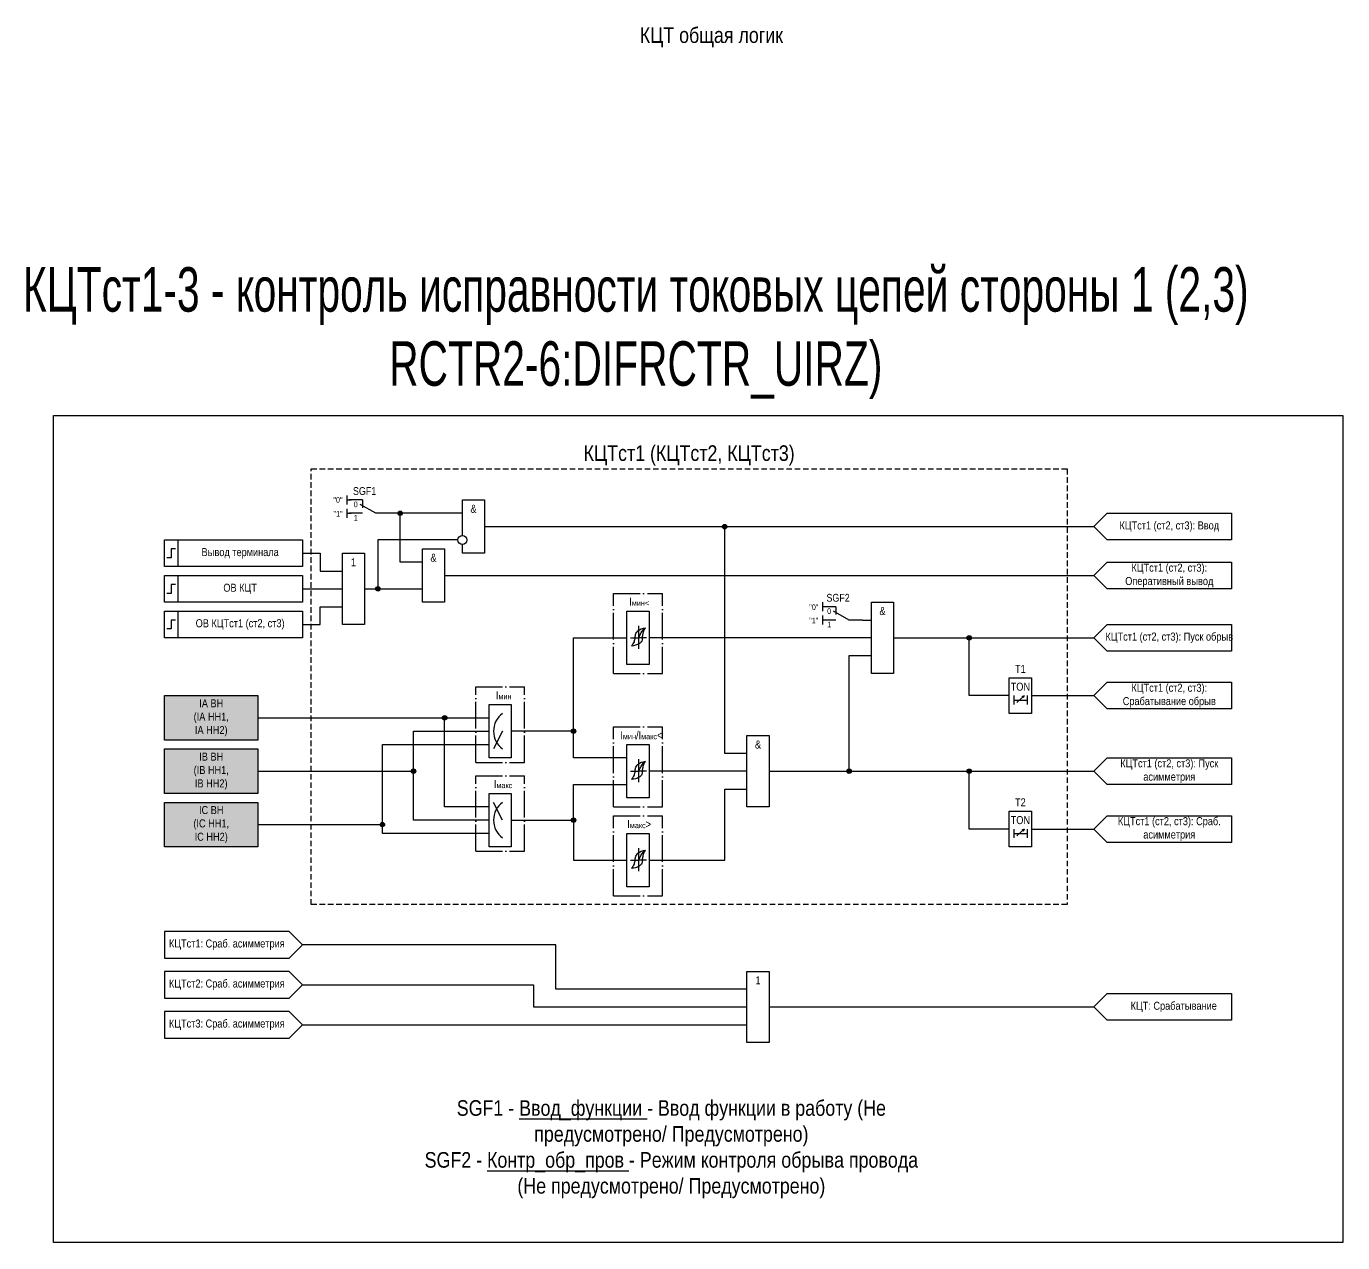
# Model space of a CAD drawing. Header units: millimetres. Extents: x -1365 to 957, y -7 to 368.
# Drawn here: x 660.9 to 957, y 0 to 273.5 of the extents above; entities that cross this region are included whole.
import ezdxf
from ezdxf.enums import TextEntityAlignment as Align

# ---------------------------------------------------------------- set-up
doc = ezdxf.new("R2010")
doc.units = ezdxf.units.MM
doc.linetypes.add('ACAD_ISO04W100', pattern=[30, 24, -3, 0, -3])
doc.linetypes.add('штриховая2', pattern=[0.375, 0.25, -0.125])
doc.layers.add('TEXT', color=7, linetype='Continuous', lineweight=25)
doc.layers.add('Основная', color=7, linetype='Continuous')
doc.styles.add('1.8_Gost_RD', font='ARIALN.TTF', dxfattribs={"height": 1.8})
doc.styles.add('2.5_Gost_RD', font='ARIALN.TTF', dxfattribs={"height": 2.5})
doc.styles.add('3.5_Gost_RD', font='ARIALN.TTF', dxfattribs={"height": 3.5})
doc.styles.add('Вывод', font='ARIALN.TTF', dxfattribs={"height": 2.5})
doc.styles.add('Компонент', font='ARIALN.TTF', dxfattribs={"height": 3.5})

# ---------------------------------------------------------------- blocks, each defined once
blk = doc.blocks.new('*U70')
at = {"layer": 'Основная', "linetype": 'ACAD_ISO04W100', "ltscale": 0.25}
for p, q in [((0, 0), (11, 0)), ((0, -17), (0, 0)), ((11, -17), (11, 0)), ((0, -17), (11, -17))]:
    blk.add_line(p, q, dxfattribs=at)
at = {"layer": 'Основная', "style": 'Компонент'}
blk.add_attdef('ОУ', text='', height=3.5, dxfattribs=at).set_placement((11, 0), align=Align.MIDDLE_CENTER)
blk = doc.blocks.new('Точка')
at = {"ltscale": 100}
h = blk.add_hatch(color=256, dxfattribs=at)
h.dxf.hatch_style = 1
edge = h.paths.add_edge_path()
edge.add_arc((0, 0), 0.5, 0, 360)
blk.add_circle((0, 0), 0.5, dxfattribs=at)
blk = doc.blocks.new('*U71')
at = {"layer": 'Основная', "linetype": 'ACAD_ISO04W100', "ltscale": 0.25}
for p, q in [((0, 0), (11, 0)), ((0, -18), (0, 0)), ((11, -18), (11, 0)), ((0, -18), (11, -18))]:
    blk.add_line(p, q, dxfattribs=at)
at = {"layer": 'Основная', "style": 'Компонент'}
blk.add_attdef('ОУ', text='', height=3.5, dxfattribs=at).set_placement((11, 0), align=Align.MIDDLE_CENTER)
blk = doc.blocks.new('*U80')
at = {"layer": 'Основная', "ltscale": 0.35}
blk.add_line((6, 6), (6, 2.5), dxfattribs=at)
at = {"layer": 'Основная', "color": 0}
blk.add_line((0, 0), (7, 4), dxfattribs=at)
blk = doc.blocks.new('*U91')
at = {"layer": 'Основная', "color": 0}
for p, q in [((-3, 6), (-9, 6)), ((-3, 0), (-9, 0)), ((9, 0), (3, 0))]:
    blk.add_line(p, q, dxfattribs=at)
at = {"layer": 'Основная', "ltscale": 0.25, "xscale": -1}
blk.add_blockref('*U80', (3, 0), dxfattribs=at)
at = {"layer": 'Основная'}
for tag, height, style, p in [('В1', 2.5, 'Вывод', (-13, 6)), ('ОУ', 3.5, 'Компонент', (-2, 10)), ('В2', 2.5, 'Вывод', (-6, 4)), ('В3', 2.5, 'Вывод', (-6, -2))]:
    blk.add_attdef(tag, text='', height=height, dxfattribs=dict(at, style=style)).set_placement(p, align=Align.MIDDLE_CENTER)
blk = doc.blocks.new('*U82')
at = {"layer": 'Основная', "color": 0}
for p, q in [((-3, 6), (-9, 6)), ((-3, 0), (-9, 0)), ((9, 0), (3, 0))]:
    blk.add_line(p, q, dxfattribs=at)
at = {"layer": 'Основная', "ltscale": 0.25, "xscale": -1}
blk.add_blockref('*U80', (3, 0), dxfattribs=at)
at = {"layer": 'Основная'}
for tag, height, style, p in [('В1', 2.5, 'Вывод', (-14, 6)), ('ОУ', 3.5, 'Компонент', (-2, 10)), ('В2', 2.5, 'Вывод', (-6, 4)), ('В3', 2.5, 'Вывод', (-6, -2))]:
    blk.add_attdef(tag, text='', height=height, dxfattribs=dict(at, style=style)).set_placement(p, align=Align.MIDDLE_CENTER)

msp = doc.modelspace()

# ---------------------------------------------------------------- hatches: boundary and pattern name
at = {"ltscale": 100, "true_color": 0x6bffb3}
h = msp.add_hatch(color=111, dxfattribs=at)
h.dxf.hatch_style = 1
h.paths.add_polyline_path([(692, 123), (713, 123), (713, 113), (692, 113)])
h = msp.add_hatch(color=111, dxfattribs=at)
h.dxf.hatch_style = 1
h.paths.add_polyline_path([(692, 111), (713, 111), (713, 101), (692, 101)])
h = msp.add_hatch(color=111, dxfattribs=at)
h.dxf.hatch_style = 1
h.paths.add_polyline_path([(692, 99), (713, 99), (713, 89), (692, 89)])

# ---------------------------------------------------------------- linework, layer by layer
at = {"ltscale": 100}
for p, q in [((733, 168), (733, 166)), ((733, 167), (734, 167)), ((733, 165), (733, 163)), ((733, 164), (734, 164)), ((723, 147), (732, 147)), ((737, 147), (750, 147))]:
    msp.add_line(p, q, dxfattribs=at)
at = {"color": 7, "ltscale": 100}
for p, q in [((883.7, 121.46), (885.37, 122.95)), ((885.37, 122.95), (884.85, 122.73)), ((885.37, 122.95), (885.11, 122.48)), ((768, 115), (766, 111)), ((768, 95), (766, 99)), ((770, 95), (775, 95)), ((883.7, 91.46), (885.37, 92.95)), ((885.37, 92.95), (884.85, 92.73)), ((885.37, 92.95), (885.11, 92.48))]:
    msp.add_line(p, q, dxfattribs=at)
at = {"color": 3, "ltscale": 100}
msp.add_lwpolyline([(667, 186), (957, 186), (957, 0), (667, 0)], close=True, dxfattribs=at)
at = {"color": 251, "linetype": 'штриховая2', "ltscale": 5, "true_color": 0x58595b}
msp.add_lwpolyline([(725, 174), (895, 174), (895, 76), (725, 76)], close=True, dxfattribs=at)
at = {"ltscale": 100}
for points in [[(750, 153), (745, 153), (745, 164), (740, 164)], [(759, 164), (745, 164)], [(764, 161), (901, 161)], [(823, 110), (818, 110), (818, 161)], [(758, 158), (740, 158), (740, 147)], [(723, 155), (727, 155), (727, 151), (732, 151)], [(750, 153), (745, 153)], [(755, 150), (901, 150)], [(723, 139), (727, 139), (727, 143), (732, 143)], [(849, 140), (851, 140)], [(784, 115), (784, 136), (796, 136)], [(851, 136), (801, 136)], [(856, 136), (901, 136)], [(882, 123), (873, 123), (873, 136)], [(828, 106), (846, 106), (846, 132), (851, 132)], [(883, 123), (883, 121)], [(883, 122), (886, 122)], [(886, 123), (886, 121)], [(887, 123), (901, 123)], [(765, 98), (755, 98), (755, 118)], [(713, 106), (748, 106), (748, 115), (765, 115)], [(796, 109), (784, 109), (784, 115), (770, 115)], [(713, 94), (741, 94), (741, 112), (765, 112)], [(765, 95), (748, 95), (748, 106)], [(823, 106), (801, 106)], [(846, 106), (901, 106)], [(882, 93), (873, 93), (873, 106)], [(770, 95), (784, 95), (784, 103), (796, 103)], [(801, 86), (818, 86), (818, 102), (823, 102)], [(784, 95), (784, 86), (796, 86)], [(765, 92), (741, 92), (741, 94)], [(883, 93), (883, 91)], [(883, 92), (886, 92)], [(886, 93), (886, 91)], [(887, 93), (901, 93)], [(823, 57), (780, 57), (780, 67), (723, 67)], [(723, 58), (775, 58), (775, 53), (823, 53)], [(828, 53), (901, 53)], [(723, 49), (823, 49)]]:
    msp.add_lwpolyline(points, dxfattribs=at)
for points in [[(692, 158), (695, 158), (695, 152), (692, 152)], [(692, 158), (723, 158), (723, 152), (692, 152)], [(732, 155), (737, 155), (737, 139), (732, 139)], [(692, 150), (695, 150), (695, 144), (692, 144)], [(692, 150), (723, 150), (723, 144), (692, 144)], [(851, 144), (856, 144), (856, 128), (851, 128)], [(692, 142), (695, 142), (695, 136), (692, 136)], [(692, 142), (723, 142), (723, 136), (692, 136)], [(882, 127), (887, 127), (887, 119), (882, 119)], [(692, 123), (713, 123), (713, 113), (692, 113)], [(765, 121), (770, 121), (770, 109), (765, 109)], [(823, 114), (828, 114), (828, 98), (823, 98)], [(692, 111), (713, 111), (713, 101), (692, 101)], [(765, 101), (770, 101), (770, 89), (765, 89)], [(692, 99), (713, 99), (713, 89), (692, 89)], [(882, 97), (887, 97), (887, 89), (882, 89)], [(823, 61), (828, 61), (828, 45), (823, 45)]]:
    msp.add_lwpolyline(points, close=True, dxfattribs=at)
at = {"lineweight": 30, "ltscale": 100}
for points in [[(694.5, 156), (693.5, 156), (693.5, 154), (692.5, 154)], [(694.5, 148), (693.5, 148), (693.5, 146), (692.5, 146)], [(694.5, 140), (693.5, 140), (693.5, 138), (692.5, 138)]]:
    msp.add_lwpolyline(points, dxfattribs=at)
at = {"color": 7, "ltscale": 100}
for centre in [(771, 115), (771, 95)]:
    msp.add_arc(centre, 5, 126.8699, 233.1301, dxfattribs=at)
at = {"layer": 'Основная', "ltscale": 100}
for p, q in [((840, 144), (840, 142)), ((796, 140.5), (796, 142)), ((796, 142), (801, 142)), ((796, 133), (796, 141)), ((801, 142), (801, 136)), ((840, 141), (840, 139)), ((801, 136), (801, 130)), ((796, 130), (796, 133)), ((801, 130), (796, 130)), ((796, 110.5), (796, 112)), ((796, 112), (801, 112)), ((796, 103), (796, 111)), ((801, 112), (801, 106)), ((801, 106), (801, 100)), ((796, 100), (796, 103)), ((801, 100), (796, 100)), ((796, 90.5), (796, 92)), ((796, 92), (801, 92)), ((801, 92), (801, 86)), ((796, 83), (796, 91)), ((801, 86), (801, 80)), ((796, 80), (796, 83)), ((801, 80), (796, 80))]:
    msp.add_line(p, q, dxfattribs=at)
at = {"layer": 'Основная'}
for p, q in [((798.6, 138.72), (798.6, 133.52)), ((798.6, 108.72), (798.6, 103.52)), ((798.6, 88.72), (798.6, 83.52))]:
    msp.add_line(p, q, dxfattribs=at)
at = {"layer": 'Основная', "color": 7, "ltscale": 100}
for p, q in [((796.79, 136), (798.6, 136)), ((800.42, 136), (798.6, 136)), ((713, 118), (765, 118)), ((796.79, 106), (798.6, 106)), ((800.42, 106), (798.6, 106)), ((796.79, 86), (798.6, 86)), ((800.42, 86), (798.6, 86))]:
    msp.add_line(p, q, dxfattribs=at)
at = {"layer": 'Основная', "ltscale": 100}
msp.add_lwpolyline([(759, 159), (759, 167), (764, 167), (764, 155), (759, 155), (759, 157)], dxfattribs=at)
for points in [[(932, 164), (932, 158), (904, 158), (901, 161), (904, 164)], [(750, 156), (755, 156), (755, 144), (750, 144)], [(932, 153), (932, 147), (904, 147), (901, 150), (904, 153)], [(932, 139), (932, 133), (904, 133), (901, 136), (904, 139)], [(932, 126), (932, 120), (904, 120), (901, 123), (904, 126)], [(932, 109), (932, 103), (904, 103), (901, 106), (904, 109)], [(932, 96), (932, 90), (904, 90), (901, 93), (904, 96)], [(692, 70), (692, 64), (720, 64), (723, 67), (720, 70)], [(692, 61), (692, 55), (720, 55), (723, 58), (720, 61)], [(932, 56), (932, 50), (904, 50), (901, 53), (904, 56)], [(692, 52), (692, 46), (720, 46), (723, 49), (720, 52)]]:
    msp.add_lwpolyline(points, close=True, dxfattribs=at)
msp.add_circle((759, 158), 1, dxfattribs=at)
at = {"layer": 'Основная'}
for points in [[(797.8, 135.92), (797.95, 136.71), (798.44, 137.54), (800.2, 138.26)], [(798.6, 136), (799, 136.72), (799.47, 137.6), (800.2, 138.26)], [(799.48, 135.92), (799.6, 136.71), (799.81, 137.54), (800.2, 138.26)], [(797.8, 135.92), (797.6, 135.13), (797, 134.12)], [(799.48, 135.92), (799.25, 135.13), (798.76, 134.67), (797, 134.12)], [(797.8, 105.92), (797.95, 106.71), (798.44, 107.54), (800.2, 108.26)], [(798.6, 106), (799, 106.72), (799.47, 107.6), (800.2, 108.26)], [(799.48, 105.92), (799.6, 106.71), (799.81, 107.54), (800.2, 108.26)], [(797.8, 105.92), (797.6, 105.13), (797, 104.12)], [(799.48, 105.92), (799.25, 105.13), (798.76, 104.67), (797, 104.12)], [(797.8, 85.92), (797.6, 85.13), (797, 84.12)], [(799.48, 85.92), (799.25, 85.13), (798.76, 84.67), (797, 84.12)], [(797.8, 85.92), (797.95, 86.71), (798.44, 87.54), (800.2, 88.26)], [(798.6, 86), (799, 86.72), (799.47, 87.6), (800.2, 88.26)], [(799.48, 85.92), (799.6, 86.71), (799.81, 87.54), (800.2, 88.26)]]:
    msp.add_spline(points, degree=3, dxfattribs=at)

# ---------------------------------------------------------------- block references
at = {"layer": 'Основная', "ltscale": 0.25, "xscale": 0.5, "yscale": 0.5, "zscale": 0.5}
msp.add_blockref('*U82', (738, 164), dxfattribs=at).add_auto_attribs({'ОУ': 'SGF1', 'В1': '"0"', 'В2': '0', 'В3': '1'})
at = {"layer": 'Основная', "ltscale": 100}
for p in [(745, 164), (818, 161), (740, 147), (873, 136), (755, 118), (784, 115), (748, 106), (846, 106), (873, 106), (784, 95), (741, 94)]:
    msp.add_blockref('Точка', p, dxfattribs=at)
at = {"layer": 'Основная', "ltscale": 0.25}
for name, p in [('*U71', (793, 146)), ('*U70', (762, 125)), ('*U71', (793, 116)), ('*U70', (762, 105)), ('*U71', (793, 96))]:
    msp.add_blockref(name, p, dxfattribs=at)
ref = msp.add_blockref('*U91', (844.5, 140), dxfattribs=dict(at, xscale=0.5, yscale=0.5, zscale=0.5))
ref.add_attrib('ОУ', 'SGF2', dxfattribs={"height": 1.75, "style": 'Компонент'}).set_placement((843.5, 145), align=Align.MIDDLE_CENTER)
ref.add_attrib('В2', '0', dxfattribs={"height": 1.25, "style": 'Вывод'}).set_placement((841.5, 142), align=Align.MIDDLE_CENTER)
ref.add_attrib('В3', '1', dxfattribs={"height": 1.25, "style": 'Вывод'}).set_placement((841.5, 139), align=Align.MIDDLE_CENTER)

# ---------------------------------------------------------------- texts
at = {"color": 251, "ltscale": 100, "true_color": 0x58595b, "char_height": 3.5, "width": 113, "attachment_point": 5, "style": '3.5_Gost_RD'}
for s, insert in [('КЦТ общая логик', (815, 271)), ('КЦТст1 (КЦТст2, КЦТст3)', (810, 177))]:
    msp.add_mtext(s, dxfattribs=dict(at, insert=insert))
at = {"color": 2, "ltscale": 100, "insert": (798, 204.5), "char_height": 10, "width": 290, "attachment_point": 5, "style": '3.5_Gost_RD'}
msp.add_mtext('{\\W0.8;\\C3;КЦТст1-3 - контроль исправности токовых цепей стороны 1 (2,3) RCTR2-6:DIFRCTR_UIRZ)}', dxfattribs=at)
at = {"ltscale": 100, "insert": (730, 164.5), "char_height": 1.25, "attachment_point": 1, "style": '3.5_Gost_RD'}
msp.add_mtext_dynamic_manual_height_columns('"1"', width=2, gutter_width=17.5, heights=[0], dxfattribs=at)
at = {"ltscale": 100, "char_height": 1.8, "attachment_point": 5}
for s, insert, width, style in [('Вывод терминала', (709, 155), 28, '2.5_Gost_RD'), ('1', (734.5, 153), 5, '2.5_Gost_RD'), ('T1', (884.5, 129), 5, '2.5_Gost_RD'), ('TON', (884.5, 125), 5, '2.5_Gost_RD'), ('{\\C0;IA ВН \\P(IA НН1, \\PIA НН2)}', (702.5, 118), 21, '1.8_Gost_RD'), ('{\\C0;IB ВН \\P(IB НН1, \\PIB НН2)}', (702.5, 106), 21, '1.8_Gost_RD'), ('{\\C0;IC ВН \\P(IC НН1, \\PIC НН2)}', (702.5, 94), 21, '1.8_Gost_RD'), ('T2', (884.5, 99), 5, '2.5_Gost_RD'), ('TON', (884.5, 95), 5, '2.5_Gost_RD')]:
    msp.add_mtext(s, dxfattribs=dict(at, insert=insert, width=width, style=style))
at = {"color": 7, "ltscale": 100, "char_height": 1.8, "attachment_point": 1, "style": '1.8_Gost_RD'}
for s, insert in [('\\pi1.52179;I{\\H0.66667x;мин}', (765, 124)), ('\\pi1.0688;I{\\H0.66667x;макс}', (765, 104))]:
    msp.add_mtext_dynamic_manual_height_columns(s, width=11, gutter_width=17.5, heights=[0], dxfattribs=dict(at, insert=insert))
at = {"color": 30, "ltscale": 100, "insert": (806, 21), "char_height": 3.5, "width": 111.8874, "attachment_point": 5, "style": '3.5_Gost_RD'}
msp.add_mtext('SGF1 - {\\LВвод_функции} - Ввод функции в работу (Не предусмотрено/ Предусмотрено)\\PSGF2 - {\\LКонтр_обр_пров} - Режим контроля обрыва провода (Не предусмотрено/ Предусмотрено)', dxfattribs=at)
at = {"layer": 'TEXT', "color": 0, "ltscale": 100, "char_height": 1.8, "width": 28, "attachment_point": 5, "style": '2.5_Gost_RD'}
for s, insert in [('КЦТст1 (ст2, ст3): Ввод', (918, 161)), ('{\\C256;КЦТст1 (ст2, ст3): Оперативный вывод}', (918, 150)), ('{\\C256;ОВ КЦТ}', (709, 147)), ('{\\C256;ОВ КЦТст1 (ст2, ст3)}', (709, 139)), ('{\\C256;КЦТст1 (ст2, ст3): Пуск обрыв}', (918, 136)), ('{\\C256;КЦТст1 (ст2, ст3): Срабатывание обрыв}', (918, 123)), ('{\\C256;КЦТст1 (ст2, ст3): Пуск асимметрия}', (918, 106)), ('{\\C256;КЦТст1 (ст2, ст3): Сраб. асимметрия}', (918, 93)), ('{\\C256;КЦТст1: Сраб. асимметрия}', (706, 67)), ('{\\C256;КЦТст2: Сраб. асимметрия}', (706, 58)), ('{\\C256;КЦТ: Срабатывание}', (919, 53)), ('{\\C256;КЦТст3: Сраб. асимметрия}', (706, 49))]:
    msp.add_mtext(s, dxfattribs=dict(at, insert=insert))
at = {"layer": 'Основная', "ltscale": 100, "char_height": 1.8, "width": 5, "attachment_point": 5, "style": '2.5_Gost_RD'}
for s, insert in [('&', (761.5, 165)), ('&', (752.5, 154)), ('&', (853.5, 142)), ('&', (825.5, 112)), ('1', (825.5, 59))]:
    msp.add_mtext(s, dxfattribs=dict(at, insert=insert))
at = {"layer": 'Основная', "color": 7, "ltscale": 100, "char_height": 1.8, "attachment_point": 1, "style": '1.8_Gost_RD'}
for s, width, insert in [('\\pi1.52179;I{\\H0.66667x;мин<}', 4, (795, 145)), ('\\pi1.52179;I{\\H0.66667x;мин\\H1.5x;/}I{\\H0.66667x;макс\\H1.5x;<}', 10, (793, 115)), ('\\pi1.0688;I{\\H0.66667x;макс\\H1.5x;>}', 5, (795, 95))]:
    msp.add_mtext_dynamic_manual_height_columns(s, width=width, gutter_width=17.5, heights=[0], dxfattribs=dict(at, insert=insert))
at = {"layer": 'Основная', "ltscale": 100, "char_height": 1.25, "attachment_point": 1, "style": '3.5_Gost_RD'}
for s, insert in [('"0"', (837, 143.5)), ('"1"', (837, 140.5))]:
    msp.add_mtext_dynamic_manual_height_columns(s, width=2, gutter_width=17.5, heights=[0], dxfattribs=dict(at, insert=insert))

doc.saveas('drawing.dxf')
